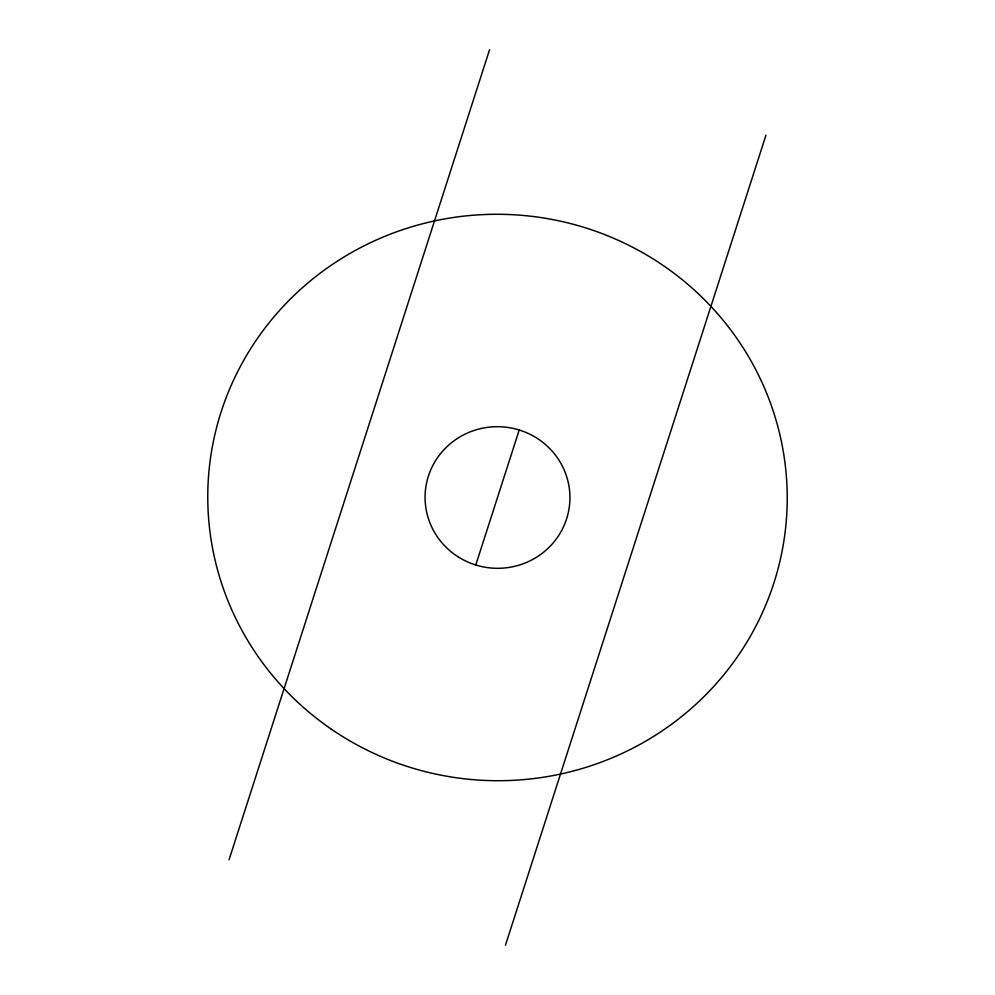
<?xml version="1.0" encoding="UTF-8"?>
<svg xmlns="http://www.w3.org/2000/svg" width="995" height="995" viewBox="0 0 995 995"><rect width="100%" height="100%" fill="white"/><g stroke="black" fill="none" stroke-linecap="round" stroke-linejoin="round"><path stroke-width="1.49" d="M229.037 859.804L489.552 49.75M475.784 564.998L519.216 430.002M505.448 945.25L765.963 135.196M458.272 556.939A72.436 70.794 2.6 0 0 569.849 501.094A72.436 70.794 2.6 0 0 464.379 434.467A72.436 70.794 2.6 0 0 458.272 556.939M330.614 728.676A289.744 283.202 2.6 0 0 786.05 523.594A289.744 283.202 2.6 0 0 375.824 240.218A289.744 283.202 2.6 0 0 330.614 728.676"/></g></svg>
